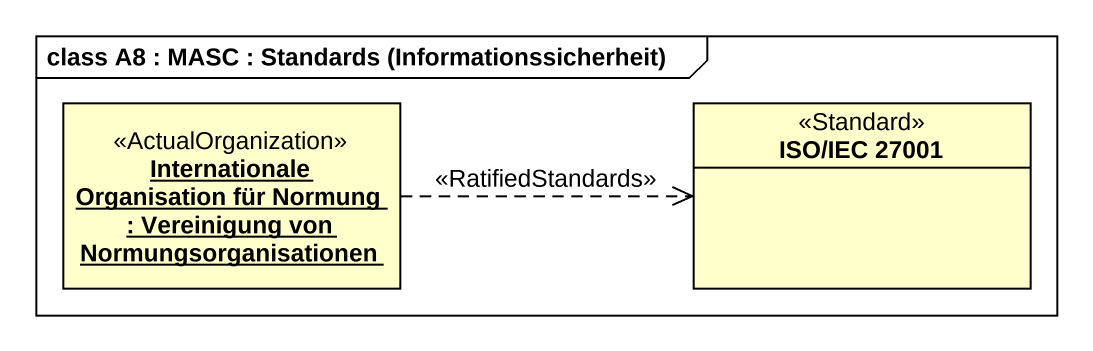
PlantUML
@startuml
mainframe class A8 : MASC : Standards (Informationssicherheit)
hide circle
hide empty members
object "Internationale Organisation für Normung : Vereinigung von Normungsorganisationen" as Internationale_Organisation <<ActualOrganization>>
class "ISO/IEC 27001" as ISO_IEC_27001 <<Standard>>
Internationale_Organisation .right.> ISO_IEC_27001 : <<RatifiedStandards>>
@enduml
